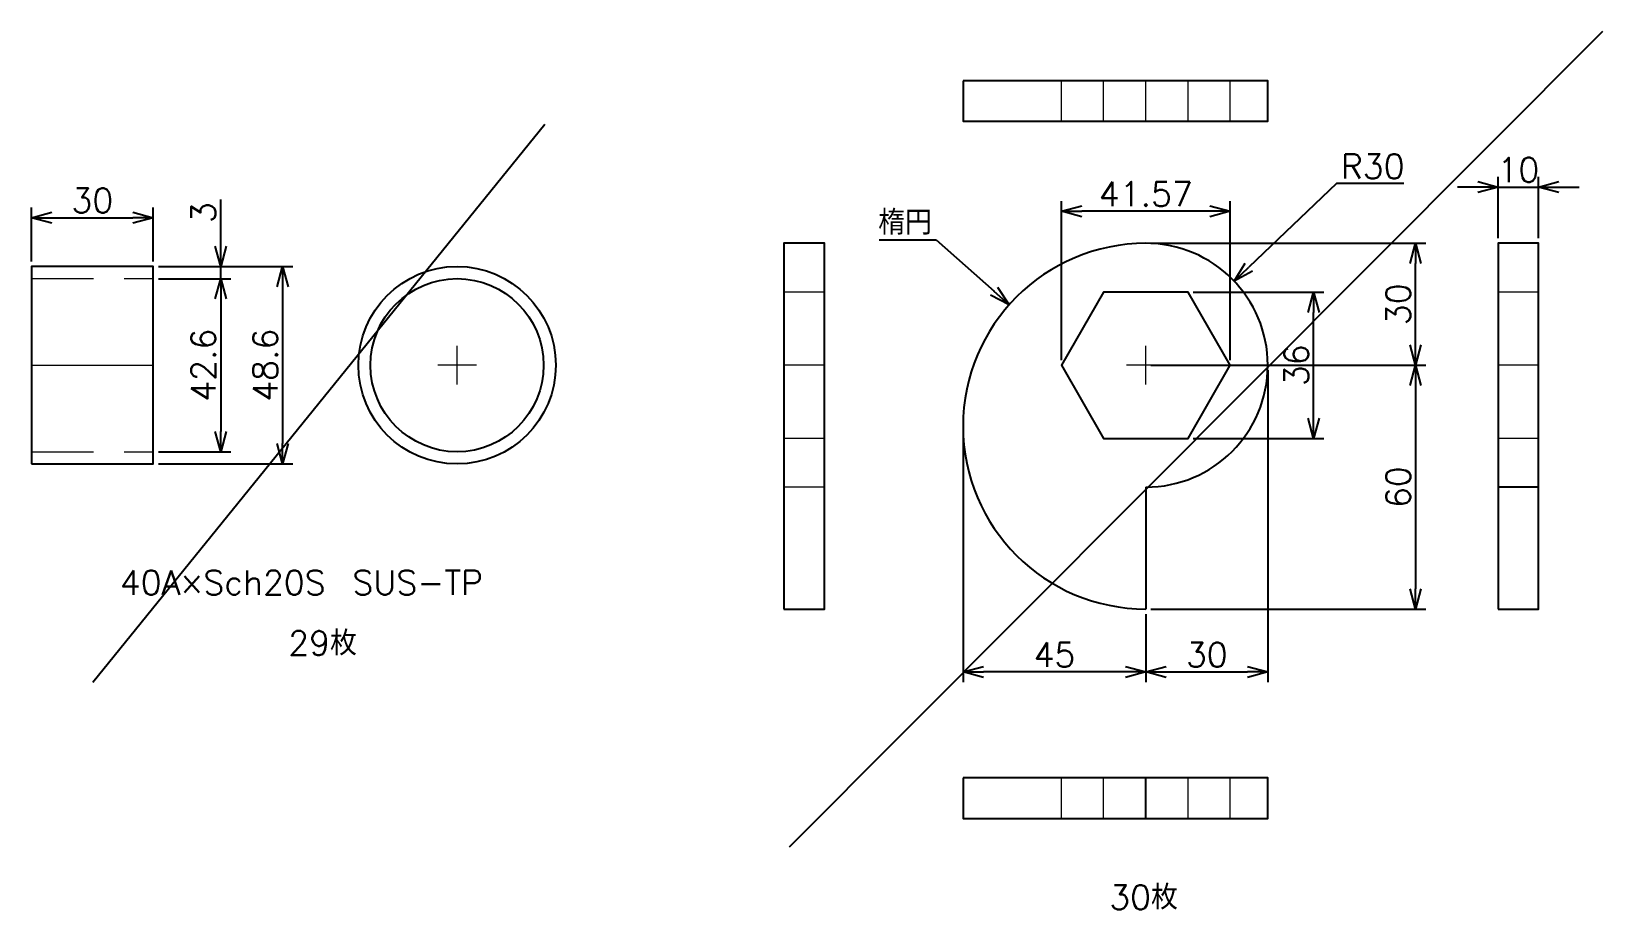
# Model space of a CAD drawing. Header units: millimetres. Extents: x 0 to 38884, y -3675 to 8056.
# Drawn here: x 12227 to 12613.7, y 5038.6 to 5254.7 of the extents above; entities that cross this region are included whole.
import ezdxf

# ---------------------------------------------------------------- set-up
doc = ezdxf.new("R2010")
doc.units = ezdxf.units.MM
doc.header["$LTSCALE"] = 2.4
doc.header["$PDMODE"] = 99
doc.header["$PDSIZE"] = 1
doc.linetypes.add('HIDDEN', pattern=[9.525, 6.35, -3.175])
for name, color, linetype, lineweight in [('04_HIDDEN', 2, 'HIDDEN', 13), ('07_TEXT', 3, 'Continuous', 13), ('08_DIM', 3, 'Continuous', 13)]:
    doc.layers.add(name, color=color, linetype=linetype, lineweight=lineweight)
doc.layers.add('10_DRAFT', color=8, linetype='Continuous', lineweight=0, plot=False)
doc.styles.add('KSS_TXT', font='txt.shx', dxfattribs={"bigfont": 'extfont2.shx'})
doc.dimstyles.new('KSS_DIM', dxfattribs={"dimscale": 2, "dimtxt": 3, "dimasz": 2.5, "dimexe": 1.25, "dimexo": 0.625, "dimtad": 1, "dimdsep": 46, "dimtxsty": 'KSS_TXT', "dimblk": 'OPEN30', "dimcen": 0, "dimazin": 2, "dimtfac": 0.75, "dimtmove": 0, "dimatfit": 3, "dimldrblk": 'OPEN30', "dimfxl": 1.25, "dimtolj": 1, "dimarcsym": 0})
doc.dimstyles.new('KSS_DIM$4', dxfattribs={"dimscale": 2, "dimtxt": 3, "dimasz": 2.5, "dimexe": 1.25, "dimexo": 0.625, "dimtad": 1, "dimtih": 1, "dimtoh": 1, "dimdsep": 46, "dimtxsty": 'KSS_TXT', "dimblk": 'OPEN30', "dimcen": 0, "dimse1": 1, "dimazin": 2, "dimtfac": 0.75, "dimtofl": 0, "dimtmove": 0, "dimatfit": 3, "dimldrblk": 'OPEN30', "dimfxl": 1.25, "dimtolj": 1, "dimarcsym": 0})

# ---------------------------------------------------------------- blocks, each defined once
blk = doc.blocks.new('_Open30')
at = {"color": 0, "linetype": 'ByBlock', "lineweight": -2}
for p, q in [((-1, 0.268), (0, 0)), ((0, 0), (-1, -0.268)), ((0, 0), (-1, 0))]:
    blk.add_line(p, q, dxfattribs=at)
blk = doc.blocks.new('*D497')
at = {"layer": '08_DIM', "color": 0, "lineweight": -2, "transparency": 16777216}
for p, q in [((12258.29, 5193.86), (12276.13, 5193.86)), ((12273.63, 5188.86), (12273.63, 5156.26)), ((12258.29, 5151.26), (12276.13, 5151.26))]:
    blk.add_line(p, q, dxfattribs=at)
at = {"layer": 'Defpoints', "color": 0, "transparency": 16777216}
for p in [(12257.04, 5193.86), (12257.04, 5151.26), (12273.63, 5151.26)]:
    blk.add_point(p, dxfattribs=at)
at = {"layer": '08_DIM', "color": 0, "lineweight": -2, "transparency": 16777216, "xscale": 5, "yscale": 5, "zscale": 5}
for p, rotation in [((12273.63, 5193.86), 90), ((12273.63, 5151.26), 270)]:
    blk.add_blockref('_Open30', p, dxfattribs=dict(at, rotation=rotation))
at = {"layer": '08_DIM', "color": 0, "transparency": 16777216, "insert": (12269.38, 5172.56), "char_height": 6, "attachment_point": 5, "rotation": 90, "style": 'KSS_TXT'}
blk.add_mtext('\\A1;42.6', dxfattribs=at)
blk = doc.blocks.new('A$C17EB19F8_1')
at = {"color": 0}
blk.add_lwpolyline([(-10, -60), (0, -60), (0, 30), (-10, 30)], close=True, dxfattribs=at)
at = {"layer": '04_HIDDEN'}
for p, q in [((0, 18), (-10, 18)), ((0, -18), (-10, -18)), ((0, -30), (-10, -30))]:
    blk.add_line(p, q, dxfattribs=at)
at = {"layer": '10_DRAFT'}
blk.add_line((0, 0), (-10, 0), dxfattribs=at)
blk = doc.blocks.new('*D608')
at = {"layer": '08_DIM', "color": 0, "lineweight": -2, "transparency": 16777216}
for p, q in [((12435.65, 5203.45), (12449.7, 5203.45)), ((12449.7, 5203.45), (12463.96, 5190.78))]:
    blk.add_line(p, q, dxfattribs=at)
at = {"layer": 'Defpoints', "color": 0, "transparency": 16777216}
for p in [(12467.69, 5187.46), (12501.33, 5157.56)]:
    blk.add_point(p, dxfattribs=at)
at = {"layer": '08_DIM', "color": 0, "lineweight": -2, "transparency": 16777216, "xscale": 5, "yscale": 5, "zscale": 5, "rotation": 318.3687116477296}
blk.add_blockref('_Open30', (12467.69, 5187.46), dxfattribs=at)
at = {"layer": '08_DIM', "color": 0, "transparency": 16777216, "insert": (12442.05, 5207.7), "char_height": 6, "attachment_point": 5, "style": 'KSS_TXT'}
blk.add_mtext('\\A1;楕円', dxfattribs=at)
blk = doc.blocks.new('*D609')
at = {"layer": '08_DIM', "color": 0, "lineweight": -2, "transparency": 16777216}
for p, q in [((12502.58, 5202.56), (12570.2, 5202.56)), ((12567.7, 5177.56), (12567.7, 5197.56)), ((12502.58, 5172.56), (12570.2, 5172.56))]:
    blk.add_line(p, q, dxfattribs=at)
at = {"layer": 'Defpoints', "color": 0, "transparency": 16777216}
for p in [(12501.33, 5202.56), (12567.7, 5202.56), (12501.33, 5172.56)]:
    blk.add_point(p, dxfattribs=at)
at = {"layer": '08_DIM', "color": 0, "lineweight": -2, "transparency": 16777216, "xscale": 5, "yscale": 5, "zscale": 5}
for p, rotation in [((12567.7, 5202.56), 90), ((12567.7, 5172.56), 270)]:
    blk.add_blockref('_Open30', p, dxfattribs=dict(at, rotation=rotation))
at = {"layer": '08_DIM', "color": 0, "transparency": 16777216, "insert": (12563.45, 5187.56), "char_height": 6, "attachment_point": 5, "rotation": 90, "style": 'KSS_TXT'}
blk.add_mtext('\\A1;30', dxfattribs=at)
blk = doc.blocks.new('*D610')
at = {"layer": '08_DIM', "color": 0, "lineweight": -2, "transparency": 16777216}
for p, q in [((12523.36, 5172.56), (12570.2, 5172.56)), ((12567.7, 5167.56), (12567.7, 5117.56)), ((12502.58, 5112.56), (12570.2, 5112.56))]:
    blk.add_line(p, q, dxfattribs=at)
at = {"layer": 'Defpoints', "color": 0, "transparency": 16777216}
for p in [(12522.11, 5172.56), (12501.33, 5112.56), (12567.7, 5112.56)]:
    blk.add_point(p, dxfattribs=at)
at = {"layer": '08_DIM', "color": 0, "lineweight": -2, "transparency": 16777216, "xscale": 5, "yscale": 5, "zscale": 5}
for p, rotation in [((12567.7, 5172.56), 90), ((12567.7, 5112.56), 270)]:
    blk.add_blockref('_Open30', p, dxfattribs=dict(at, rotation=rotation))
at = {"layer": '08_DIM', "color": 0, "transparency": 16777216, "insert": (12563.45, 5142.56), "char_height": 6, "attachment_point": 5, "rotation": 90, "style": 'KSS_TXT'}
blk.add_mtext('\\A1;60', dxfattribs=at)
blk = doc.blocks.new('*D611')
at = {"layer": '08_DIM', "color": 0, "lineweight": -2, "transparency": 16777216}
for p, q in [((12456.33, 5156.31), (12456.33, 5094.57)), ((12501.33, 5111.31), (12501.33, 5094.57)), ((12496.33, 5097.07), (12461.33, 5097.07))]:
    blk.add_line(p, q, dxfattribs=at)
at = {"layer": 'Defpoints', "color": 0, "transparency": 16777216}
for p in [(12456.33, 5157.56), (12501.33, 5112.56), (12456.33, 5097.07)]:
    blk.add_point(p, dxfattribs=at)
at = {"layer": '08_DIM', "color": 0, "lineweight": -2, "transparency": 16777216, "xscale": 5, "yscale": 5, "zscale": 5, "rotation": 180}
blk.add_blockref('_Open30', (12456.33, 5097.07), dxfattribs=at)
at = {"layer": '08_DIM', "color": 0, "lineweight": -2, "transparency": 16777216, "xscale": 5, "yscale": 5, "zscale": 5}
blk.add_blockref('_Open30', (12501.33, 5097.07), dxfattribs=at)
at = {"layer": '08_DIM', "color": 0, "transparency": 16777216, "insert": (12478.83, 5101.32), "char_height": 6, "attachment_point": 5, "style": 'KSS_TXT'}
blk.add_mtext('\\A1;45', dxfattribs=at)
blk = doc.blocks.new('*D612')
at = {"layer": '08_DIM', "color": 0, "lineweight": -2, "transparency": 16777216}
for p, q in [((12531.33, 5171.31), (12531.33, 5094.57)), ((12501.33, 5111.31), (12501.33, 5094.57)), ((12506.33, 5097.07), (12526.33, 5097.07))]:
    blk.add_line(p, q, dxfattribs=at)
at = {"layer": 'Defpoints', "color": 0, "transparency": 16777216}
for p in [(12531.33, 5172.56), (12501.33, 5112.56), (12531.33, 5097.07)]:
    blk.add_point(p, dxfattribs=at)
at = {"layer": '08_DIM', "color": 0, "lineweight": -2, "transparency": 16777216, "xscale": 5, "yscale": 5, "zscale": 5, "rotation": 180}
blk.add_blockref('_Open30', (12501.33, 5097.07), dxfattribs=at)
at = {"layer": '08_DIM', "color": 0, "lineweight": -2, "transparency": 16777216, "xscale": 5, "yscale": 5, "zscale": 5}
blk.add_blockref('_Open30', (12531.33, 5097.07), dxfattribs=at)
at = {"layer": '08_DIM', "color": 0, "transparency": 16777216, "insert": (12516.33, 5101.32), "char_height": 6, "attachment_point": 5, "style": 'KSS_TXT'}
blk.add_mtext('\\A1;30', dxfattribs=at)
blk = doc.blocks.new('*D613')
at = {"layer": '08_DIM', "color": 0, "lineweight": -2, "transparency": 16777216}
for p, q in [((12548.29, 5217.26), (12526.68, 5196.69)), ((12564.79, 5217.26), (12548.29, 5217.26))]:
    blk.add_line(p, q, dxfattribs=at)
at = {"layer": 'Defpoints', "color": 0, "transparency": 16777216}
for p in [(12523.06, 5193.24), (12501.33, 5172.56)]:
    blk.add_point(p, dxfattribs=at)
at = {"layer": '08_DIM', "color": 0, "lineweight": -2, "transparency": 16777216, "xscale": 5, "yscale": 5, "zscale": 5, "rotation": 223.5856557860703}
blk.add_blockref('_Open30', (12523.06, 5193.24), dxfattribs=at)
at = {"layer": '08_DIM', "color": 0, "transparency": 16777216, "insert": (12557.17, 5221.51), "char_height": 6, "attachment_point": 5, "style": 'KSS_TXT'}
blk.add_mtext('\\A1;R30', dxfattribs=at)
blk = doc.blocks.new('*D614')
at = {"layer": '08_DIM', "color": 0, "lineweight": -2, "transparency": 16777216}
for p, q in [((12588, 5203.81), (12588, 5218.89)), ((12598, 5203.81), (12598, 5218.89)), ((12583, 5216.39), (12578, 5216.39)), ((12588, 5216.39), (12598, 5216.39)), ((12603, 5216.39), (12608, 5216.39))]:
    blk.add_line(p, q, dxfattribs=at)
at = {"layer": 'Defpoints', "color": 0, "transparency": 16777216}
for p in [(12598, 5216.39), (12588, 5202.56), (12598, 5202.56)]:
    blk.add_point(p, dxfattribs=at)
at = {"layer": '08_DIM', "color": 0, "lineweight": -2, "transparency": 16777216, "xscale": 5, "yscale": 5, "zscale": 5}
blk.add_blockref('_Open30', (12588, 5216.39), dxfattribs=at)
at = {"layer": '08_DIM', "color": 0, "lineweight": -2, "transparency": 16777216, "xscale": 5, "yscale": 5, "zscale": 5, "rotation": 180}
blk.add_blockref('_Open30', (12598, 5216.39), dxfattribs=at)
at = {"layer": '08_DIM', "color": 0, "transparency": 16777216, "insert": (12593, 5220.64), "char_height": 6, "attachment_point": 5, "style": 'KSS_TXT'}
blk.add_mtext('\\A1;10', dxfattribs=at)
blk = doc.blocks.new('*D615')
at = {"layer": '08_DIM', "color": 0, "lineweight": -2, "transparency": 16777216}
for p, q in [((12480.54, 5173.81), (12480.54, 5212.95)), ((12522.11, 5173.81), (12522.11, 5212.95)), ((12517.11, 5210.45), (12485.54, 5210.45))]:
    blk.add_line(p, q, dxfattribs=at)
at = {"layer": 'Defpoints', "color": 0, "transparency": 16777216}
for p in [(12480.54, 5210.45), (12480.54, 5172.56), (12522.11, 5172.56)]:
    blk.add_point(p, dxfattribs=at)
at = {"layer": '08_DIM', "color": 0, "lineweight": -2, "transparency": 16777216, "xscale": 5, "yscale": 5, "zscale": 5, "rotation": 180}
blk.add_blockref('_Open30', (12480.54, 5210.45), dxfattribs=at)
at = {"layer": '08_DIM', "color": 0, "lineweight": -2, "transparency": 16777216, "xscale": 5, "yscale": 5, "zscale": 5}
blk.add_blockref('_Open30', (12522.11, 5210.45), dxfattribs=at)
at = {"layer": '08_DIM', "color": 0, "transparency": 16777216, "insert": (12501.33, 5214.7), "char_height": 6, "attachment_point": 5, "style": 'KSS_TXT'}
blk.add_mtext('\\A1;41.57', dxfattribs=at)
blk = doc.blocks.new('*D616')
at = {"layer": '08_DIM', "color": 0, "lineweight": -2, "transparency": 16777216}
for p, q in [((12512.97, 5190.56), (12545.13, 5190.56)), ((12542.63, 5159.56), (12542.63, 5185.56)), ((12512.97, 5154.56), (12545.13, 5154.56))]:
    blk.add_line(p, q, dxfattribs=at)
at = {"layer": 'Defpoints', "color": 0, "transparency": 16777216}
for p in [(12511.72, 5190.56), (12542.63, 5190.56), (12511.72, 5154.56)]:
    blk.add_point(p, dxfattribs=at)
at = {"layer": '08_DIM', "color": 0, "lineweight": -2, "transparency": 16777216, "xscale": 5, "yscale": 5, "zscale": 5}
for p, rotation in [((12542.63, 5190.56), 90), ((12542.63, 5154.56), 270)]:
    blk.add_blockref('_Open30', p, dxfattribs=dict(at, rotation=rotation))
at = {"layer": '08_DIM', "color": 0, "transparency": 16777216, "insert": (12538.38, 5172.56), "char_height": 6, "attachment_point": 5, "rotation": 90, "style": 'KSS_TXT'}
blk.add_mtext('\\A1;36', dxfattribs=at)
blk = doc.blocks.new('A$C00420161_1')
at = {"color": 0}
blk.add_lwpolyline([(-45, 10), (-45, 0), (30, 0), (30, 10)], close=True, dxfattribs=at)
at = {"layer": '04_HIDDEN'}
for p, q in [((-20.78, 0), (-20.78, 10)), ((20.78, 0), (20.78, 10))]:
    blk.add_line(p, q, dxfattribs=at)
at = {"layer": '04_HIDDEN', "color": 3}
for p, q in [((-10.39, 0), (-10.39, 10)), ((10.39, 0), (10.39, 10))]:
    blk.add_line(p, q, dxfattribs=at)
at = {"layer": '10_DRAFT'}
blk.add_line((0, 0), (0, 10), dxfattribs=at)
blk = doc.blocks.new('A$C5507311E_1')
at = {"color": 0}
blk.add_line((0, -10), (0, 0), dxfattribs=at)
blk.add_lwpolyline([(-45, 0), (-45, -10), (30, -10), (30, 0)], close=True, dxfattribs=at)
at = {"layer": '04_HIDDEN'}
for p, q in [((-20.78, -10), (-20.78, 0)), ((20.78, -10), (20.78, 0))]:
    blk.add_line(p, q, dxfattribs=at)
at = {"layer": '04_HIDDEN', "color": 3}
for p, q in [((-10.39, -10), (-10.39, 0)), ((10.39, -10), (10.39, 0))]:
    blk.add_line(p, q, dxfattribs=at)
blk = doc.blocks.new('A$C787D12C3_1')
at = {"color": 0}
blk.add_line((10, -30), (0, -30), dxfattribs=at)
blk.add_lwpolyline([(0, -60), (10, -60), (10, 30), (0, 30)], close=True, dxfattribs=at)
at = {"layer": '04_HIDDEN'}
for p, q in [((10, 18), (0, 18)), ((10, -18), (0, -18))]:
    blk.add_line(p, q, dxfattribs=at)
at = {"layer": '10_DRAFT'}
blk.add_line((10, 0), (0, 0), dxfattribs=at)
blk = doc.blocks.new('A$C29F057D0_1')
at = {"color": 0}
blk.add_line((0, -30), (0, -60), dxfattribs=at)
for points in [[(-10.39, -18), (10.39, -18), (20.78, 0), (10.39, 18), (-10.39, 18), (-20.78, 0), (-10.39, -18)], [(-10.39, 18), (-20.78, 0), (-10.39, -18), (10.39, -18), (20.78, 0), (10.39, 18), (-10.39, 18)]]:
    blk.add_lwpolyline(points, dxfattribs=at)
for centre, radius, start, end in [((0, -15), 45, 90, 270), ((0, 0), 30, 270, 90)]:
    blk.add_arc(centre, radius, start, end, dxfattribs=at)
at = {"layer": '10_DRAFT'}
for p, q in [((0, -4.75), (0, 4.75)), ((4.75, 0), (-4.75, 0))]:
    blk.add_line(p, q, dxfattribs=at)
blk = doc.blocks.new('*D617')
at = {"layer": '08_DIM', "color": 0, "lineweight": -2, "transparency": 16777216}
for p, q in [((12227.04, 5198.11), (12227.04, 5211.35)), ((12232.04, 5208.85), (12252.04, 5208.85)), ((12257.04, 5198.11), (12257.04, 5211.35))]:
    blk.add_line(p, q, dxfattribs=at)
at = {"layer": 'Defpoints', "color": 0, "transparency": 16777216}
for p in [(12257.04, 5208.85), (12227.04, 5196.86), (12257.04, 5196.86)]:
    blk.add_point(p, dxfattribs=at)
at = {"layer": '08_DIM', "color": 0, "lineweight": -2, "transparency": 16777216, "xscale": 5, "yscale": 5, "zscale": 5, "rotation": 180}
blk.add_blockref('_Open30', (12227.04, 5208.85), dxfattribs=at)
at = {"layer": '08_DIM', "color": 0, "lineweight": -2, "transparency": 16777216, "xscale": 5, "yscale": 5, "zscale": 5}
blk.add_blockref('_Open30', (12257.04, 5208.85), dxfattribs=at)
at = {"layer": '08_DIM', "color": 0, "transparency": 16777216, "insert": (12242.04, 5213.1), "char_height": 6, "attachment_point": 5, "style": 'KSS_TXT'}
blk.add_mtext('\\A1;30', dxfattribs=at)
blk = doc.blocks.new('*D618')
at = {"layer": '08_DIM', "color": 0, "lineweight": -2, "transparency": 16777216}
for p, q in [((12258.29, 5196.86), (12291.36, 5196.86)), ((12288.86, 5191.86), (12288.86, 5153.26)), ((12258.29, 5148.26), (12291.36, 5148.26))]:
    blk.add_line(p, q, dxfattribs=at)
at = {"layer": 'Defpoints', "color": 0, "transparency": 16777216}
for p in [(12257.04, 5196.86), (12257.04, 5148.26), (12288.86, 5148.26)]:
    blk.add_point(p, dxfattribs=at)
at = {"layer": '08_DIM', "color": 0, "lineweight": -2, "transparency": 16777216, "xscale": 5, "yscale": 5, "zscale": 5}
for p, rotation in [((12288.86, 5196.86), 90), ((12288.86, 5148.26), 270)]:
    blk.add_blockref('_Open30', p, dxfattribs=dict(at, rotation=rotation))
at = {"layer": '08_DIM', "color": 0, "transparency": 16777216, "insert": (12284.61, 5172.56), "char_height": 6, "attachment_point": 5, "rotation": 90, "style": 'KSS_TXT'}
blk.add_mtext('\\A1;48.6', dxfattribs=at)
blk = doc.blocks.new('*D619')
at = {"layer": '08_DIM', "color": 0, "lineweight": -2, "transparency": 16777216}
for p, q in [((12273.63, 5201.86), (12273.63, 5213.36)), ((12258.29, 5196.86), (12276.13, 5196.86)), ((12258.29, 5193.86), (12276.13, 5193.86)), ((12273.63, 5193.86), (12273.63, 5196.86)), ((12273.63, 5188.86), (12273.63, 5183.86))]:
    blk.add_line(p, q, dxfattribs=at)
at = {"layer": 'Defpoints', "color": 0, "transparency": 16777216}
for p in [(12257.04, 5196.86), (12257.04, 5193.86), (12273.63, 5196.86)]:
    blk.add_point(p, dxfattribs=at)
at = {"layer": '08_DIM', "color": 0, "lineweight": -2, "transparency": 16777216, "xscale": 5, "yscale": 5, "zscale": 5}
for p, rotation in [((12273.63, 5196.86), 270), ((12273.63, 5193.86), 90)]:
    blk.add_blockref('_Open30', p, dxfattribs=dict(at, rotation=rotation))
at = {"layer": '08_DIM', "color": 0, "transparency": 16777216, "insert": (12269.38, 5210.11), "char_height": 6, "attachment_point": 5, "rotation": 90, "style": 'KSS_TXT'}
blk.add_mtext('\\A1;3', dxfattribs=at)
blk = doc.blocks.new('A$C0CA53CCF_1')
at = {"color": 0}
for radius in [24.3, 21.3]:
    blk.add_circle((0, 0), radius, dxfattribs=at)
at = {"layer": '10_DRAFT'}
for p, q in [((0, -4.75), (0, 4.75)), ((4.75, 0), (-4.75, 0))]:
    blk.add_line(p, q, dxfattribs=at)
blk = doc.blocks.new('A$C34C55DE4_1')
at = {"color": 0}
blk.add_lwpolyline([(-30, -24.3), (0, -24.3), (0, 24.3), (-30, 24.3)], close=True, dxfattribs=at)
at = {"layer": '04_HIDDEN'}
for p, q in [((-30, 21.3), (0, 21.3)), ((-30, -21.3), (0, -21.3))]:
    blk.add_line(p, q, dxfattribs=at)
at = {"layer": '10_DRAFT'}
blk.add_line((-30, 0), (0, 0), dxfattribs=at)

msp = doc.modelspace()

# ---------------------------------------------------------------- linework, layer by layer
at = {"color": 3}
for p, q in [((12613.7373, 5254.6999), (12413.5597, 5053.9875)), ((12353.3756, 5231.8174), (12242.1659, 5094.5222))]:
    msp.add_line(p, q, dxfattribs=at)

# ---------------------------------------------------------------- block references
for name, p in [('A$C00420161_1', (12501.3292, 5232.5783)), ('A$C17EB19F8_1', (12422.2575, 5172.561)), ('A$C29F057D0_1', (12501.3292, 5172.561)), ('A$C787D12C3_1', (12588.0032, 5172.561)), ('A$C34C55DE4_1', (12257.0414, 5172.561)), ('A$C0CA53CCF_1', (12331.8079, 5172.561)), ('A$C5507311E_1', (12501.3292, 5071.0268))]:
    msp.add_blockref(name, p)

# ---------------------------------------------------------------- texts
at = {"layer": '07_TEXT', "style": 'KSS_TXT'}
for s, p in [('40A×Sch20S\u3000SUS-TP', (12248.7986, 5116.0782)), ('29枚', (12290.2598, 5101.1799)), ('30枚', (12492.3227, 5038.6379))]:
    msp.add_text(s, height=6, dxfattribs=at).set_placement(p)

# ---------------------------------------------------------------- dimensions: what is measured, and where the dimension line sits
at = {"layer": '08_DIM'}
dim = msp.add_radius_dim(center=(12501.3292, 5172.561), mpoint=(12523.0596, 5193.2441), dimstyle='KSS_DIM$4', override={"dimscale": 2, "dimpost": 'R<>', "dimtix": 1, "dimatfit": 0, "dimarcsym": 1}, dxfattribs=at)
dim.commit()
dim.dimension.update_dxf_attribs({"geometry": '*D613', "text_midpoint": (12557.1685, 5217.262), "dimtype": 164})
for base, p1, p2, override, picture, middle in [((12598.0032, 5216.3897), (12588.0032, 5202.561), (12598.0032, 5202.561), {"dimscale": 2, "dimarcsym": 1}, '*D614', (12593.0032, 5220.6397)), ((12257.0414, 5208.8532), (12227.0414, 5196.861), (12257.0414, 5196.861), {"dimscale": 2, "dimarcsym": 1}, '*D617', (12242.0414, 5213.1032)), ((12480.5446, 5210.447), (12522.1138, 5172.561), (12480.5446, 5172.561), {"dimscale": 2, "dimdec": 2, "dimarcsym": 1}, '*D615', (12501.3292, 5214.7011)), ((12531.3292, 5097.0685), (12501.3292, 5112.561), (12531.3292, 5172.561), {"dimscale": 2, "dimarcsym": 1}, '*D612', (12516.3292, 5101.3185)), ((12456.3292, 5097.0685), (12501.3292, 5112.561), (12456.3292, 5157.561), {"dimscale": 2, "dimarcsym": 1}, '*D611', (12478.8292, 5101.3226))]:
    dim = msp.add_linear_dim(base=base, p1=p1, p2=p2, dimstyle='KSS_DIM', override=override, dxfattribs=at)
    dim.commit()
    dim.dimension.update_dxf_attribs({"geometry": picture, "text_midpoint": middle})
for base, p1, p2, picture, middle in [((12273.6274, 5196.861), (12257.0414, 5193.861), (12257.0414, 5196.861), '*D619', (12269.3774, 5210.111)), ((12567.7006, 5202.561), (12501.3292, 5172.561), (12501.3292, 5202.561), '*D609', (12563.4506, 5187.561)), ((12288.8618, 5148.261), (12257.0414, 5196.861), (12257.0414, 5148.261), '*D618', (12284.6118, 5172.561)), ((12273.6274, 5151.261), (12257.0414, 5193.861), (12257.0414, 5151.261), '*D497', (12269.3774, 5172.561)), ((12542.635, 5190.561), (12511.7215, 5154.561), (12511.7215, 5190.561), '*D616', (12538.385, 5172.561)), ((12567.7006, 5112.561), (12522.1138, 5172.561), (12501.3292, 5112.561), '*D610', (12563.4506, 5142.561))]:
    dim = msp.add_linear_dim(base=base, p1=p1, p2=p2, angle=90, dimstyle='KSS_DIM', override={"dimscale": 2, "dimarcsym": 1}, dxfattribs=at)
    dim.commit()
    dim.dimension.update_dxf_attribs({"geometry": picture, "text_midpoint": middle})
dim = msp.add_radius_dim(center=(12501.3292, 5157.561), mpoint=(12467.6946, 5187.456), text='楕円', dimstyle='KSS_DIM$4', override={"dimscale": 2, "dimpost": 'R<>', "dimtix": 1, "dimatfit": 0, "dimarcsym": 1}, dxfattribs=at)
dim.commit()
dim.dimension.update_dxf_attribs({"geometry": '*D608', "text_midpoint": (12442.0472, 5203.4525), "dimtype": 164})

doc.saveas('drawing.dxf')
